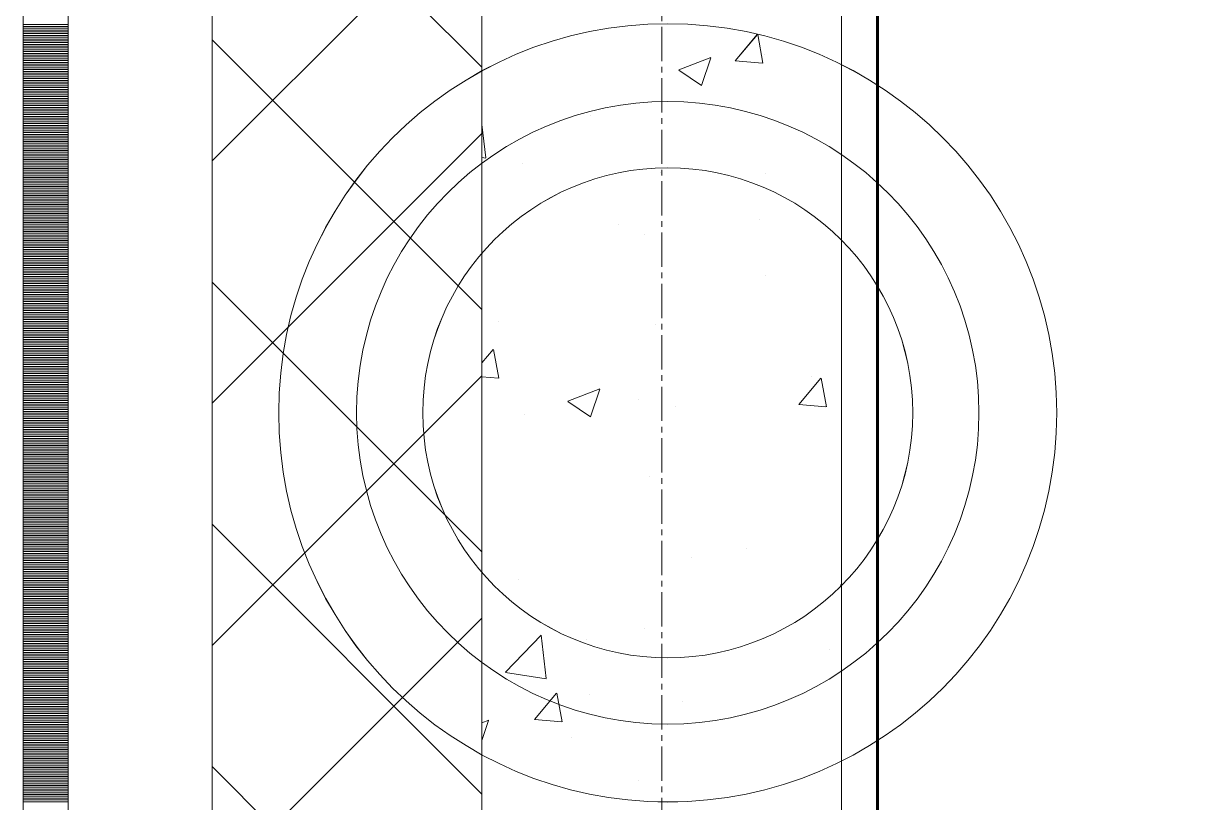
# Model space of a CAD drawing. Header units: millimetres. Extents: x 470010 to 1231400, y -134005 to 421770.
# Drawn here: x 672519 to 673165, y -46486 to -46053 of the extents above; entities that cross this region are included whole.
import ezdxf
from ezdxf.enums import TextEntityAlignment as Align

# ---------------------------------------------------------------- set-up
doc = ezdxf.new("R2010")
doc.units = ezdxf.units.MM
doc.linetypes.add('CENTER2', pattern=[28.575, 19.05, -3.175, 3.175, -3.175])
doc.linetypes.add('DASHED', pattern=[19.05, 12.7, -6.35])
doc.layers.get('Defpoints').update_dxf_attribs({"color": 140})
for name, color, linetype, lineweight in [('0) шп потолок', 3, 'Continuous', 60), ('АР_Стены ПЕНОблок', 52, 'Continuous', 20), ('АР_Тонкая', 254, 'Continuous', 5), ('АР_Утеплитель', 31, 'Continuous', 0), ('АР_Штриховка', 8, 'Continuous', 0)]:
    doc.layers.add(name, color=color, linetype=linetype, lineweight=lineweight)
doc.layers.add('АР_Делит', color=120, linetype='Continuous', lineweight=0, plot=False)
doc.layers.add('РД_Оси_100', color=7, linetype='Continuous', lineweight=0, true_color=0x525252)
doc.styles.add('style1', font='ARIALN.TTF')

# ---------------------------------------------------------------- blocks, each defined once
blk = doc.blocks.new('СОШ_2200_АР_ОСИ_М100_28.05.24')
at = {"layer": 'АР_Делит', "color": 251, "linetype": 'DASHED', "true_color": 0x636466}
blk.add_lwpolyline([(114955, 135155), (114955, -355), (93595.036, -355), (93595.036, 13855), (94145, 13855), (94145, 68320), (66055, 68320), (66055, 13857.73), (83455, 13857.73), (83455, -355), (45245, -355), (45245, 13145), (44695, 13145), (44695, 26755), (45245, 26755), (45245, 68320), (20455, 68320), (20455, 26755), (27955, 26755), (27955, 13145), (-355, 13145), (-355, 100855)], dxfattribs=at)
at = {"layer": 'РД_Оси_100', "color": 251, "linetype": 'CENTER2', "true_color": 0x636466}
blk.add_line((0, -6155), (0, 139938.679), dxfattribs=at)
blk = doc.blocks.new('A$C9108343f')
at = {"layer": '0) шп потолок'}
blk.add_lwpolyline([(14844.96, 52575), (14844.96, 61255), (7274.96, 61255), (7274.96, 52155), (13824.96, 52155)], dxfattribs=at)
at = {"layer": 'АР_Делит', "color": 18, "true_color": 0x000000}
for radius in [216.34, 173.04, 136.21]:
    blk.add_circle((7158.34, 54096.92), radius, dxfattribs=at)
at = {"layer": 'АР_Стены ПЕНОблок', "color": 18, "linetype": 'Continuous', "lineweight": 20, "true_color": 0x000000}
for p, q in [((7054.96, 97555), (7054.96, 21355)), ((7254.96, 21355), (7254.96, 97555))]:
    blk.add_line(p, q, dxfattribs=at)
at = {"layer": 'АР_Тонкая', "color": 18, "linetype": 'Continuous', "lineweight": 5, "true_color": 0x000000}
for p, q in [((6799.96, 97555), (6799.96, 21355)), ((6824.96, 97555), (6824.96, 21355)), ((6824.96, 21355), (6824.96, 97555)), ((6904.96, 21355), (6904.96, 97555))]:
    blk.add_line(p, q, dxfattribs=at)
at = {"layer": 'АР_Утеплитель', "color": 18, "linetype": 'Continuous', "lineweight": 0, "true_color": 0x000000}
for p, q in [((6904.96, 97555), (6904.96, 21355)), ((7054.96, 21355), (7054.96, 97555))]:
    blk.add_line(p, q, dxfattribs=at)
at = {"layer": 'АР_Штриховка', "color": 18, "linetype": 'Continuous', "lineweight": 0, "true_color": 0x000000}
for p, q in [((7054.96, 54289.07), (6904.96, 54439.07)), ((6904.96, 54236.93), (7054.96, 54386.93)), ((6799.96, 54312.75), (6824.96, 54312.75)), ((6799.96, 54311.75), (6824.96, 54311.75)), ((6799.96, 54310.75), (6824.96, 54310.75)), ((6799.96, 54309.75), (6824.96, 54309.75)), ((6799.96, 54308.75), (6824.96, 54308.75)), ((6799.96, 54307.75), (6824.96, 54307.75)), ((6799.96, 54306.75), (6824.96, 54306.75)), ((6799.96, 54305.75), (6824.96, 54305.75)), ((7195.91, 54292.67), (7208.15, 54307.27)), ((7211.29, 54291.38), (7208.36, 54307.3)), ((6799.96, 54304.75), (6824.96, 54304.75)), ((6799.96, 54303.75), (6824.96, 54303.75)), ((6799.96, 54302.75), (6824.96, 54302.75)), ((6799.96, 54301.75), (6824.96, 54301.75)), ((6799.96, 54300.75), (6824.96, 54300.75)), ((6799.96, 54299.75), (6824.96, 54299.75)), ((7054.96, 54154.36), (6904.96, 54304.36)), ((6799.96, 54298.75), (6824.96, 54298.75)), ((6799.96, 54297.75), (6824.96, 54297.75)), ((6799.96, 54296.75), (6824.96, 54296.75)), ((6799.96, 54295.75), (6824.96, 54295.75)), ((6799.96, 54294.75), (6824.96, 54294.75)), ((6799.96, 54293.75), (6824.96, 54293.75)), ((6799.96, 54292.75), (6824.96, 54292.75)), ((7164.58, 54287.64), (7182.37, 54294.47)), ((7177.17, 54278.98), (7182.32, 54294.32)), ((7212.39, 54296.22), (7212.39, 54296.22)), ((6799.96, 54291.75), (6824.96, 54291.75)), ((6799.96, 54290.75), (6824.96, 54290.75)), ((6799.96, 54289.75), (6824.96, 54289.75)), ((6799.96, 54288.75), (6824.96, 54288.75)), ((6799.96, 54287.75), (6824.96, 54287.75)), ((6799.96, 54286.75), (6824.96, 54286.75)), ((7164.52, 54287.5), (7177.16, 54278.98)), ((7195.91, 54292.67), (7211.09, 54291.34)), ((6799.96, 54285.75), (6824.96, 54285.75)), ((6799.96, 54284.75), (6824.96, 54284.75)), ((6799.96, 54283.75), (6824.96, 54283.75)), ((6799.96, 54282.75), (6824.96, 54282.75)), ((6799.96, 54281.75), (6824.96, 54281.75)), ((6799.96, 54280.75), (6824.96, 54280.75)), ((6799.96, 54279.75), (6824.96, 54279.75)), ((6799.96, 54278.75), (6824.96, 54278.75)), ((6799.96, 54277.75), (6824.96, 54277.75)), ((6799.96, 54276.75), (6824.96, 54276.75)), ((6799.96, 54275.75), (6824.96, 54275.75)), ((6799.96, 54274.75), (6824.96, 54274.75)), ((6799.96, 54273.75), (6824.96, 54273.75)), ((6799.96, 54272.75), (6824.96, 54272.75)), ((6799.96, 54271.75), (6824.96, 54271.75)), ((6799.96, 54270.75), (6824.96, 54270.75)), ((6799.96, 54269.75), (6824.96, 54269.75)), ((6799.96, 54268.75), (6824.96, 54268.75)), ((6799.96, 54267.75), (6824.96, 54267.75)), ((6799.96, 54266.75), (6824.96, 54266.75)), ((6799.96, 54265.75), (6824.96, 54265.75)), ((6799.96, 54264.75), (6824.96, 54264.75)), ((6799.96, 54263.75), (6824.96, 54263.75)), ((6799.96, 54262.75), (6824.96, 54262.75)), ((6799.96, 54261.75), (6824.96, 54261.75)), ((6799.96, 54260.75), (6824.96, 54260.75)), ((7115.61, 54262.22), (7115.61, 54262.22)), ((6799.96, 54259.75), (6824.96, 54259.75)), ((6799.96, 54258.75), (6824.96, 54258.75)), ((6799.96, 54257.75), (6824.96, 54257.75)), ((6799.96, 54256.75), (6824.96, 54256.75)), ((6799.96, 54255.75), (6824.96, 54255.75)), ((6799.96, 54254.75), (6824.96, 54254.75)), ((7057.12, 54238.64), (7054.96, 54257.23)), ((6799.96, 54253.75), (6824.96, 54253.75)), ((6799.96, 54252.75), (6824.96, 54252.75)), ((6799.96, 54251.75), (6824.96, 54251.75)), ((6799.96, 54250.75), (6824.96, 54250.75)), ((6799.96, 54249.75), (6824.96, 54249.75)), ((6799.96, 54248.75), (6824.96, 54248.75)), ((6799.96, 54247.75), (6824.96, 54247.75)), ((6904.96, 54102.23), (7054.96, 54252.23)), ((6799.96, 54246.75), (6824.96, 54246.75)), ((6799.96, 54245.75), (6824.96, 54245.75)), ((6799.96, 54244.75), (6824.96, 54244.75)), ((6799.96, 54243.75), (6824.96, 54243.75)), ((6799.96, 54242.75), (6824.96, 54242.75)), ((6799.96, 54241.75), (6824.96, 54241.75)), ((6799.96, 54240.75), (6824.96, 54240.75)), ((6799.96, 54239.75), (6824.96, 54239.75)), ((6799.96, 54238.75), (6824.96, 54238.75)), ((6799.96, 54237.75), (6824.96, 54237.75)), ((6799.96, 54236.75), (6824.96, 54236.75)), ((6799.96, 54235.75), (6824.96, 54235.75)), ((6799.96, 54234.75), (6824.96, 54234.75)), ((7054.96, 54238.87), (7057.1, 54238.54)), ((7077.34, 54235.47), (7077.34, 54235.47)), ((6799.96, 54233.75), (6824.96, 54233.75)), ((6799.96, 54232.75), (6824.96, 54232.75)), ((6799.96, 54231.75), (6824.96, 54231.75)), ((6799.96, 54230.75), (6824.96, 54230.75)), ((6799.96, 54229.75), (6824.96, 54229.75)), ((6799.96, 54228.75), (6824.96, 54228.75)), ((7154.58, 54230.59), (7154.58, 54230.59)), ((7212.93, 54229.74), (7212.93, 54229.74)), ((6799.96, 54227.75), (6824.96, 54227.75)), ((6799.96, 54226.75), (6824.96, 54226.75)), ((6799.96, 54225.75), (6824.96, 54225.75)), ((6799.96, 54224.75), (6824.96, 54224.75)), ((6799.96, 54223.75), (6824.96, 54223.75)), ((6799.96, 54222.75), (6824.96, 54222.75)), ((6799.96, 54221.75), (6824.96, 54221.75)), ((6799.96, 54220.75), (6824.96, 54220.75)), ((6799.96, 54219.75), (6824.96, 54219.75)), ((6799.96, 54218.75), (6824.96, 54218.75)), ((6799.96, 54217.75), (6824.96, 54217.75)), ((6799.96, 54216.75), (6824.96, 54216.75)), ((6799.96, 54215.75), (6824.96, 54215.75)), ((6799.96, 54214.75), (6824.96, 54214.75)), ((6799.96, 54213.75), (6824.96, 54213.75)), ((6799.96, 54212.75), (6824.96, 54212.75)), ((6799.96, 54211.75), (6824.96, 54211.75)), ((6799.96, 54210.75), (6824.96, 54210.75)), ((6799.96, 54209.75), (6824.96, 54209.75)), ((6799.96, 54208.75), (6824.96, 54208.75)), ((6799.96, 54207.75), (6824.96, 54207.75)), ((6799.96, 54206.75), (6824.96, 54206.75)), ((6799.96, 54205.75), (6824.96, 54205.75)), ((6799.96, 54204.75), (6824.96, 54204.75)), ((6799.96, 54203.75), (6824.96, 54203.75)), ((6799.96, 54202.75), (6824.96, 54202.75)), ((7209.15, 54204.41), (7209.15, 54204.41)), ((6799.96, 54201.75), (6824.96, 54201.75)), ((6799.96, 54200.75), (6824.96, 54200.75)), ((6799.96, 54199.75), (6824.96, 54199.75)), ((6799.96, 54198.75), (6824.96, 54198.75)), ((6799.96, 54197.75), (6824.96, 54197.75)), ((6799.96, 54196.75), (6824.96, 54196.75)), ((6799.96, 54195.75), (6824.96, 54195.75)), ((7130.89, 54201.35), (7130.89, 54201.35)), ((7145.57, 54196.04), (7145.57, 54196.04)), ((6799.96, 54194.75), (6824.96, 54194.75)), ((6799.96, 54193.75), (6824.96, 54193.75)), ((6799.96, 54192.75), (6824.96, 54192.75)), ((6799.96, 54191.75), (6824.96, 54191.75)), ((6799.96, 54190.75), (6824.96, 54190.75)), ((6799.96, 54189.75), (6824.96, 54189.75)), ((6799.96, 54188.75), (6824.96, 54188.75)), ((6799.96, 54187.75), (6824.96, 54187.75)), ((6799.96, 54186.75), (6824.96, 54186.75)), ((6799.96, 54185.75), (6824.96, 54185.75)), ((6799.96, 54184.75), (6824.96, 54184.75)), ((6799.96, 54183.75), (6824.96, 54183.75)), ((6799.96, 54182.75), (6824.96, 54182.75)), ((6799.96, 54181.75), (6824.96, 54181.75)), ((6799.96, 54180.75), (6824.96, 54180.75)), ((6799.96, 54179.75), (6824.96, 54179.75)), ((6799.96, 54178.75), (6824.96, 54178.75)), ((6799.96, 54177.75), (6824.96, 54177.75)), ((6799.96, 54176.75), (6824.96, 54176.75)), ((6799.96, 54175.75), (6824.96, 54175.75)), ((6799.96, 54174.75), (6824.96, 54174.75)), ((6799.96, 54173.75), (6824.96, 54173.75)), ((6799.96, 54172.75), (6824.96, 54172.75)), ((6799.96, 54171.75), (6824.96, 54171.75)), ((6799.96, 54170.75), (6824.96, 54170.75)), ((7212.61, 54173.33), (7212.61, 54173.33)), ((6799.96, 54169.75), (6824.96, 54169.75)), ((6799.96, 54168.75), (6824.96, 54168.75)), ((6799.96, 54167.75), (6824.96, 54167.75)), ((6799.96, 54166.75), (6824.96, 54166.75)), ((6799.96, 54165.75), (6824.96, 54165.75)), ((6799.96, 54164.75), (6824.96, 54164.75)), ((6799.96, 54163.75), (6824.96, 54163.75)), ((7054.96, 54019.66), (6904.96, 54169.66)), ((6799.96, 54162.75), (6824.96, 54162.75)), ((6799.96, 54161.75), (6824.96, 54161.75)), ((6799.96, 54160.75), (6824.96, 54160.75)), ((6799.96, 54159.75), (6824.96, 54159.75)), ((6799.96, 54158.75), (6824.96, 54158.75)), ((6799.96, 54157.75), (6824.96, 54157.75)), ((6799.96, 54156.75), (6824.96, 54156.75)), ((6799.96, 54155.75), (6824.96, 54155.75)), ((6799.96, 54154.75), (6824.96, 54154.75)), ((6799.96, 54153.75), (6824.96, 54153.75)), ((6799.96, 54152.75), (6824.96, 54152.75)), ((6799.96, 54151.75), (6824.96, 54151.75)), ((6799.96, 54150.75), (6824.96, 54150.75)), ((6799.96, 54149.75), (6824.96, 54149.75)), ((6799.96, 54148.75), (6824.96, 54148.75)), ((6799.96, 54147.75), (6824.96, 54147.75)), ((6799.96, 54146.75), (6824.96, 54146.75)), ((6799.96, 54145.75), (6824.96, 54145.75)), ((6799.96, 54144.75), (6824.96, 54144.75)), ((7064.49, 54147.91), (7064.49, 54147.91)), ((7151.49, 54146.03), (7151.49, 54146.03)), ((6799.96, 54143.75), (6824.96, 54143.75)), ((6799.96, 54142.75), (6824.96, 54142.75)), ((6799.96, 54141.75), (6824.96, 54141.75)), ((6799.96, 54140.75), (6824.96, 54140.75)), ((6799.96, 54139.75), (6824.96, 54139.75)), ((6799.96, 54138.75), (6824.96, 54138.75)), ((6799.96, 54137.75), (6824.96, 54137.75)), ((6799.96, 54136.75), (6824.96, 54136.75)), ((6799.96, 54135.75), (6824.96, 54135.75)), ((6799.96, 54134.75), (6824.96, 54134.75)), ((6799.96, 54133.75), (6824.96, 54133.75)), ((6799.96, 54132.75), (6824.96, 54132.75)), ((6799.96, 54131.75), (6824.96, 54131.75)), ((7054.96, 54124.7), (7061.21, 54132.15)), ((7064.35, 54116.26), (7061.42, 54132.18)), ((6799.96, 54130.75), (6824.96, 54130.75)), ((6799.96, 54129.75), (6824.96, 54129.75)), ((6799.96, 54128.75), (6824.96, 54128.75)), ((6799.96, 54127.75), (6824.96, 54127.75)), ((6799.96, 54126.75), (6824.96, 54126.75)), ((6799.96, 54125.75), (6824.96, 54125.75)), ((6799.96, 54124.75), (6824.96, 54124.75)), ((6799.96, 54123.75), (6824.96, 54123.75)), ((6799.96, 54122.75), (6824.96, 54122.75)), ((6799.96, 54121.75), (6824.96, 54121.75)), ((6799.96, 54120.75), (6824.96, 54120.75)), ((6799.96, 54119.75), (6824.96, 54119.75)), ((6799.96, 54118.75), (6824.96, 54118.75)), ((6799.96, 54117.75), (6824.96, 54117.75)), ((6799.96, 54116.75), (6824.96, 54116.75)), ((6799.96, 54115.75), (6824.96, 54115.75)), ((6799.96, 54114.75), (6824.96, 54114.75)), ((6799.96, 54113.75), (6824.96, 54113.75)), ((6799.96, 54112.75), (6824.96, 54112.75)), ((6799.96, 54111.75), (6824.96, 54111.75)), ((6904.96, 53967.52), (7054.96, 54117.52)), ((7054.96, 54117.03), (7064.15, 54116.22)), ((7231.15, 54101.62), (7243.4, 54116.21)), ((7238.53, 54116.89), (7238.53, 54116.89)), ((7246.54, 54100.32), (7243.6, 54116.24)), ((6799.96, 54110.75), (6824.96, 54110.75)), ((6799.96, 54109.75), (6824.96, 54109.75)), ((6799.96, 54108.75), (6824.96, 54108.75)), ((6799.96, 54107.75), (6824.96, 54107.75)), ((6799.96, 54106.75), (6824.96, 54106.75)), ((6799.96, 54105.75), (6824.96, 54105.75)), ((7102.78, 54103.45), (7120.57, 54110.28)), ((7115.37, 54094.79), (7120.52, 54110.14)), ((6799.96, 54104.75), (6824.96, 54104.75)), ((6799.96, 54103.75), (6824.96, 54103.75)), ((6799.96, 54102.75), (6824.96, 54102.75)), ((6799.96, 54101.75), (6824.96, 54101.75)), ((6799.96, 54100.75), (6824.96, 54100.75)), ((6799.96, 54099.75), (6824.96, 54099.75)), ((7102.72, 54103.31), (7115.35, 54094.79)), ((7142.33, 54104.23), (7142.33, 54104.23)), ((7162.4, 54100.63), (7162.4, 54100.63)), ((7231.15, 54101.61), (7246.33, 54100.29)), ((6799.96, 54098.75), (6824.96, 54098.75)), ((6799.96, 54097.75), (6824.96, 54097.75)), ((6799.96, 54096.75), (6824.96, 54096.75)), ((6799.96, 54095.75), (6824.96, 54095.75)), ((6799.96, 54094.75), (6824.96, 54094.75)), ((6799.96, 54093.75), (6824.96, 54093.75)), ((6799.96, 54092.75), (6824.96, 54092.75)), ((7078.75, 54095.86), (7078.75, 54095.86)), ((6799.96, 54091.75), (6824.96, 54091.75)), ((6799.96, 54090.75), (6824.96, 54090.75)), ((6799.96, 54089.75), (6824.96, 54089.75)), ((6799.96, 54088.75), (6824.96, 54088.75)), ((6799.96, 54087.75), (6824.96, 54087.75)), ((6799.96, 54086.75), (6824.96, 54086.75)), ((6799.96, 54085.75), (6824.96, 54085.75)), ((6799.96, 54084.75), (6824.96, 54084.75)), ((6799.96, 54083.75), (6824.96, 54083.75)), ((6799.96, 54082.75), (6824.96, 54082.75)), ((6799.96, 54081.75), (6824.96, 54081.75)), ((6799.96, 54080.75), (6824.96, 54080.75)), ((6799.96, 54079.75), (6824.96, 54079.75)), ((6799.96, 54078.75), (6824.96, 54078.75)), ((6799.96, 54077.75), (6824.96, 54077.75)), ((6799.96, 54076.75), (6824.96, 54076.75)), ((6799.96, 54075.75), (6824.96, 54075.75)), ((6799.96, 54074.75), (6824.96, 54074.75)), ((6799.96, 54073.75), (6824.96, 54073.75)), ((6799.96, 54072.75), (6824.96, 54072.75)), ((6799.96, 54071.75), (6824.96, 54071.75)), ((6799.96, 54070.75), (6824.96, 54070.75)), ((6799.96, 54069.75), (6824.96, 54069.75)), ((6799.96, 54068.75), (6824.96, 54068.75)), ((6799.96, 54067.75), (6824.96, 54067.75)), ((6799.96, 54066.75), (6824.96, 54066.75)), ((6799.96, 54065.75), (6824.96, 54065.75)), ((6799.96, 54064.75), (6824.96, 54064.75)), ((6799.96, 54063.75), (6824.96, 54063.75)), ((6799.96, 54062.75), (6824.96, 54062.75)), ((6799.96, 54061.75), (6824.96, 54061.75)), ((6799.96, 54060.75), (6824.96, 54060.75)), ((7148.4, 54061.48), (7148.4, 54061.48)), ((6799.96, 54059.75), (6824.96, 54059.75)), ((6799.96, 54058.75), (6824.96, 54058.75)), ((6799.96, 54057.75), (6824.96, 54057.75)), ((6799.96, 54056.75), (6824.96, 54056.75)), ((6799.96, 54055.75), (6824.96, 54055.75)), ((6799.96, 54054.75), (6824.96, 54054.75)), ((6799.96, 54053.75), (6824.96, 54053.75)), ((6799.96, 54052.75), (6824.96, 54052.75)), ((6799.96, 54051.75), (6824.96, 54051.75)), ((6799.96, 54050.75), (6824.96, 54050.75)), ((6799.96, 54049.75), (6824.96, 54049.75)), ((6799.96, 54048.75), (6824.96, 54048.75)), ((6799.96, 54047.75), (6824.96, 54047.75)), ((6799.96, 54046.75), (6824.96, 54046.75)), ((6799.96, 54045.75), (6824.96, 54045.75)), ((6799.96, 54044.75), (6824.96, 54044.75)), ((6799.96, 54043.75), (6824.96, 54043.75)), ((6799.96, 54042.75), (6824.96, 54042.75)), ((6799.96, 54041.75), (6824.96, 54041.75)), ((6799.96, 54040.75), (6824.96, 54040.75)), ((6799.96, 54039.75), (6824.96, 54039.75)), ((6799.96, 54038.75), (6824.96, 54038.75)), ((6799.96, 54037.75), (6824.96, 54037.75)), ((6799.96, 54036.75), (6824.96, 54036.75)), ((6799.96, 54035.75), (6824.96, 54035.75)), ((6799.96, 54034.75), (6824.96, 54034.75)), ((7054.96, 53884.96), (6904.96, 54034.96)), ((6799.96, 54033.75), (6824.96, 54033.75)), ((6799.96, 54032.75), (6824.96, 54032.75)), ((6799.96, 54031.75), (6824.96, 54031.75)), ((6799.96, 54030.75), (6824.96, 54030.75)), ((6799.96, 54029.75), (6824.96, 54029.75)), ((6799.96, 54028.75), (6824.96, 54028.75)), ((6799.96, 54027.75), (6824.96, 54027.75)), ((6799.96, 54026.75), (6824.96, 54026.75)), ((6799.96, 54025.75), (6824.96, 54025.75)), ((6799.96, 54024.75), (6824.96, 54024.75)), ((6799.96, 54023.75), (6824.96, 54023.75)), ((6799.96, 54022.75), (6824.96, 54022.75)), ((6799.96, 54021.75), (6824.96, 54021.75)), ((7202.13, 54021.78), (7202.13, 54021.78)), ((6799.96, 54020.75), (6824.96, 54020.75)), ((6799.96, 54019.75), (6824.96, 54019.75)), ((6799.96, 54018.75), (6824.96, 54018.75)), ((6799.96, 54017.75), (6824.96, 54017.75)), ((6799.96, 54016.75), (6824.96, 54016.75)), ((6799.96, 54015.75), (6824.96, 54015.75)), ((6799.96, 54014.75), (6824.96, 54014.75)), ((7171.71, 54016.71), (7171.71, 54016.71)), ((6799.96, 54013.75), (6824.96, 54013.75)), ((6799.96, 54012.75), (6824.96, 54012.75)), ((6799.96, 54011.75), (6824.96, 54011.75)), ((6799.96, 54010.75), (6824.96, 54010.75)), ((6799.96, 54009.75), (6824.96, 54009.75)), ((6799.96, 54008.75), (6824.96, 54008.75)), ((6799.96, 54007.75), (6824.96, 54007.75)), ((6799.96, 54006.75), (6824.96, 54006.75)), ((6799.96, 54005.75), (6824.96, 54005.75)), ((6799.96, 54004.75), (6824.96, 54004.75)), ((6799.96, 54003.75), (6824.96, 54003.75)), ((6799.96, 54002.75), (6824.96, 54002.75)), ((7075.51, 54004.05), (7075.51, 54004.05)), ((6799.96, 54001.75), (6824.96, 54001.75)), ((6799.96, 54000.75), (6824.96, 54000.75)), ((6799.96, 53999.75), (6824.96, 53999.75)), ((6799.96, 53998.75), (6824.96, 53998.75)), ((6799.96, 53997.75), (6824.96, 53997.75)), ((6799.96, 53996.75), (6824.96, 53996.75)), ((6799.96, 53995.75), (6824.96, 53995.75)), ((7254.33, 54001.05), (7254.96, 54000.63)), ((7254.4, 54001.19), (7254.96, 54001.4)), ((6799.96, 53994.75), (6824.96, 53994.75)), ((6799.96, 53993.75), (6824.96, 53993.75)), ((6799.96, 53992.75), (6824.96, 53992.75)), ((6799.96, 53991.75), (6824.96, 53991.75)), ((6799.96, 53990.75), (6824.96, 53990.75)), ((6799.96, 53989.75), (6824.96, 53989.75)), ((6799.96, 53988.75), (6824.96, 53988.75)), ((6799.96, 53987.75), (6824.96, 53987.75)), ((6799.96, 53986.75), (6824.96, 53986.75)), ((6799.96, 53985.75), (6824.96, 53985.75)), ((6799.96, 53984.75), (6824.96, 53984.75)), ((6799.96, 53983.75), (6824.96, 53983.75)), ((6799.96, 53982.75), (6824.96, 53982.75)), ((6904.96, 53832.82), (7054.96, 53982.82)), ((6799.96, 53981.75), (6824.96, 53981.75)), ((6799.96, 53980.75), (6824.96, 53980.75)), ((6799.96, 53979.75), (6824.96, 53979.75)), ((6799.96, 53978.75), (6824.96, 53978.75)), ((6799.96, 53977.75), (6824.96, 53977.75)), ((6799.96, 53976.75), (6824.96, 53976.75)), ((7145.31, 53976.92), (7145.31, 53976.92)), ((6799.96, 53975.75), (6824.96, 53975.75)), ((6799.96, 53974.75), (6824.96, 53974.75)), ((6799.96, 53973.75), (6824.96, 53973.75)), ((6799.96, 53972.75), (6824.96, 53972.75)), ((6799.96, 53971.75), (6824.96, 53971.75)), ((6799.96, 53970.75), (6824.96, 53970.75)), ((6799.96, 53969.75), (6824.96, 53969.75)), ((7068.15, 53952.67), (7087.93, 53973.29)), ((7090.79, 53949.17), (7087.99, 53973.29)), ((7112.93, 53970.84), (7112.93, 53970.84)), ((6799.96, 53968.75), (6824.96, 53968.75)), ((6799.96, 53967.75), (6824.96, 53967.75)), ((6799.96, 53966.75), (6824.96, 53966.75)), ((6799.96, 53965.75), (6824.96, 53965.75)), ((6799.96, 53964.75), (6824.96, 53964.75)), ((6799.96, 53963.75), (6824.96, 53963.75)), ((7248.52, 53965.11), (7248.52, 53965.11)), ((6799.96, 53962.75), (6824.96, 53962.75)), ((6799.96, 53961.75), (6824.96, 53961.75)), ((6799.96, 53960.75), (6824.96, 53960.75)), ((6799.96, 53959.75), (6824.96, 53959.75)), ((6799.96, 53958.75), (6824.96, 53958.75)), ((6799.96, 53957.75), (6824.96, 53957.75)), ((6799.96, 53956.75), (6824.96, 53956.75)), ((6799.96, 53955.75), (6824.96, 53955.75)), ((6799.96, 53954.75), (6824.96, 53954.75)), ((6799.96, 53953.75), (6824.96, 53953.75)), ((6799.96, 53952.75), (6824.96, 53952.75)), ((6799.96, 53951.75), (6824.96, 53951.75)), ((6799.96, 53950.75), (6824.96, 53950.75)), ((7068.19, 53952.58), (7090.78, 53949.07)), ((6799.96, 53949.75), (6824.96, 53949.75)), ((6799.96, 53948.75), (6824.96, 53948.75)), ((6799.96, 53947.75), (6824.96, 53947.75)), ((6799.96, 53946.75), (6824.96, 53946.75)), ((6799.96, 53945.75), (6824.96, 53945.75)), ((6799.96, 53944.75), (6824.96, 53944.75)), ((6799.96, 53943.75), (6824.96, 53943.75)), ((6799.96, 53942.75), (6824.96, 53942.75)), ((6799.96, 53941.75), (6824.96, 53941.75)), ((6799.96, 53940.75), (6824.96, 53940.75)), ((6799.96, 53939.75), (6824.96, 53939.75)), ((6799.96, 53938.75), (6824.96, 53938.75)), ((6799.96, 53937.75), (6824.96, 53937.75)), ((7084.21, 53926.5), (7096.45, 53941.09)), ((7099.6, 53925.2), (7096.66, 53941.13)), ((7114.86, 53940.58), (7114.86, 53940.58)), ((6799.96, 53936.75), (6824.96, 53936.75)), ((6799.96, 53935.75), (6824.96, 53935.75)), ((6799.96, 53934.75), (6824.96, 53934.75)), ((6799.96, 53933.75), (6824.96, 53933.75)), ((6799.96, 53932.75), (6824.96, 53932.75)), ((6799.96, 53931.75), (6824.96, 53931.75)), ((6799.96, 53930.75), (6824.96, 53930.75)), ((7166.49, 53936.72), (7166.49, 53936.72)), ((6799.96, 53929.75), (6824.96, 53929.75)), ((6799.96, 53928.75), (6824.96, 53928.75)), ((6799.96, 53927.75), (6824.96, 53927.75)), ((6799.96, 53926.75), (6824.96, 53926.75)), ((6799.96, 53925.75), (6824.96, 53925.75)), ((6799.96, 53924.75), (6824.96, 53924.75)), ((7054.96, 53924.63), (7058.76, 53926.09)), ((7054.96, 53914.75), (7058.71, 53925.95)), ((7084.21, 53926.5), (7099.39, 53925.17)), ((6799.96, 53923.75), (6824.96, 53923.75)), ((6799.96, 53922.75), (6824.96, 53922.75)), ((6799.96, 53921.75), (6824.96, 53921.75)), ((6799.96, 53920.75), (6824.96, 53920.75)), ((6799.96, 53919.75), (6824.96, 53919.75)), ((6799.96, 53918.75), (6824.96, 53918.75)), ((6799.96, 53917.75), (6824.96, 53917.75)), ((6799.96, 53916.75), (6824.96, 53916.75)), ((6799.96, 53915.75), (6824.96, 53915.75)), ((6799.96, 53914.75), (6824.96, 53914.75)), ((6799.96, 53913.75), (6824.96, 53913.75)), ((6799.96, 53912.75), (6824.96, 53912.75)), ((6799.96, 53911.75), (6824.96, 53911.75)), ((7104.89, 53916.53), (7104.89, 53916.53)), ((6799.96, 53910.75), (6824.96, 53910.75)), ((6799.96, 53909.75), (6824.96, 53909.75)), ((6799.96, 53908.75), (6824.96, 53908.75)), ((6799.96, 53907.75), (6824.96, 53907.75)), ((6799.96, 53906.75), (6824.96, 53906.75)), ((6799.96, 53905.75), (6824.96, 53905.75)), ((6799.96, 53904.75), (6824.96, 53904.75)), ((6799.96, 53903.75), (6824.96, 53903.75)), ((6799.96, 53902.75), (6824.96, 53902.75)), ((6799.96, 53901.75), (6824.96, 53901.75)), ((6799.96, 53900.75), (6824.96, 53900.75)), ((6799.96, 53899.75), (6824.96, 53899.75)), ((6799.96, 53898.75), (6824.96, 53898.75)), ((7054.96, 53750.25), (6904.96, 53900.25)), ((6799.96, 53897.75), (6824.96, 53897.75)), ((6799.96, 53896.75), (6824.96, 53896.75)), ((6799.96, 53895.75), (6824.96, 53895.75)), ((6799.96, 53894.75), (6824.96, 53894.75)), ((6799.96, 53893.75), (6824.96, 53893.75)), ((6799.96, 53892.75), (6824.96, 53892.75)), ((7142.23, 53892.37), (7142.23, 53892.37)), ((6799.96, 53891.75), (6824.96, 53891.75)), ((6799.96, 53890.75), (6824.96, 53890.75)), ((6799.96, 53889.75), (6824.96, 53889.75)), ((6799.96, 53888.75), (6824.96, 53888.75)), ((6799.96, 53887.75), (6824.96, 53887.75)), ((6799.96, 53886.75), (6824.96, 53886.75)), ((6799.96, 53885.75), (6824.96, 53885.75)), ((6799.96, 53884.75), (6824.96, 53884.75)), ((6799.96, 53883.75), (6824.96, 53883.75)), ((6799.96, 53882.75), (6824.96, 53882.75)), ((6799.96, 53881.75), (6824.96, 53881.75)), ((6799.96, 53880.75), (6824.96, 53880.75))]:
    blk.add_line(p, q, dxfattribs=at)
at = {"layer": 'РД_Оси_100'}
blk.add_blockref('СОШ_2200_АР_ОСИ_М100_28.05.24', (7154.96, 6755), dxfattribs=at)
at = {"layer": 'Defpoints', "color": 18, "true_color": 0x000000, "style": 'style1'}
for p in [(143949.34, 316089.12), (143974.98, 281639.5), (143890.4, 273244.71), (143839.99, 264276.81), (143967.75, 254892.38), (12251.96, 104178.14), (12382.58, 96023.14)]:
    blk.add_attdef('АР-ПОМЕЩЕНИЕ:НАИМЕНОВАНИЕ', text='', height=100, dxfattribs=at).set_placement(p, align=Align.MIDDLE)
at = {"layer": 'Defpoints', "color": 18, "true_color": 0x000000, "style": 'style1', "flags": 8}
for p in [(143951.3, 279099.09), (143848.34, 269251.11), (143875.33, 260094.25), (144049.74, 250824.7), (163419.28, 238153.36), (155897.46, 237965.97), (183037.2, 237965.97), (143342.94, 237876.19)]:
    blk.add_attdef('АР-ПОМЕЩЕНИЕ:НАИМЕНОВАНИЕ', text='', height=100, dxfattribs=at).set_placement(p, align=Align.MIDDLE)

msp = doc.modelspace()

# ---------------------------------------------------------------- linework, layer by layer
at = {"layer": '0) шп потолок'}
msp.add_lwpolyline([(680563.57, -47791.242), (680563.57, -39111.242), (672993.57, -39111.242), (672993.57, -48211.242), (679543.57, -48211.242)], dxfattribs=at)
at = {"layer": 'АР_Делит', "color": 18, "true_color": 0x000000}
for radius in [216.336, 173.036, 136.212]:
    msp.add_circle((672876.957, -46269.322), radius, dxfattribs=at)
at = {"layer": 'АР_Стены ПЕНОблок', "color": 18, "linetype": 'Continuous', "lineweight": 20, "true_color": 0x000000}
for p, q in [((672773.57, -2811.242), (672773.57, -79011.242)), ((672973.57, -79011.242), (672973.57, -2811.242))]:
    msp.add_line(p, q, dxfattribs=at)
at = {"layer": 'АР_Тонкая', "color": 18, "linetype": 'Continuous', "lineweight": 5, "true_color": 0x000000}
for p, q in [((672518.57, -2811.242), (672518.57, -79011.242)), ((672543.57, -2811.242), (672543.57, -79011.242)), ((672543.57, -79011.242), (672543.57, -2811.242)), ((672623.57, -79011.242), (672623.57, -2811.242))]:
    msp.add_line(p, q, dxfattribs=at)
at = {"layer": 'АР_Утеплитель', "color": 18, "linetype": 'Continuous', "lineweight": 0, "true_color": 0x000000}
for p, q in [((672623.57, -2811.242), (672623.57, -79011.242)), ((672773.57, -79011.242), (672773.57, -2811.242))]:
    msp.add_line(p, q, dxfattribs=at)
at = {"layer": 'АР_Штриховка', "color": 18, "linetype": 'Continuous', "lineweight": 0, "true_color": 0x000000}
for p, q in [((672773.57, -46077.175), (672623.57, -45927.175)), ((672623.57, -46129.312), (672773.57, -45979.312)), ((672518.57, -46053.492), (672543.57, -46053.492)), ((672518.57, -46054.492), (672543.57, -46054.492)), ((672518.57, -46055.492), (672543.57, -46055.492)), ((672518.57, -46056.492), (672543.57, -46056.492)), ((672518.57, -46057.492), (672543.57, -46057.492)), ((672518.57, -46058.492), (672543.57, -46058.492)), ((672518.57, -46059.492), (672543.57, -46059.492)), ((672518.57, -46060.492), (672543.57, -46060.492)), ((672518.57, -46061.492), (672543.57, -46061.492)), ((672518.57, -46062.492), (672543.57, -46062.492)), ((672518.57, -46063.492), (672543.57, -46063.492)), ((672773.57, -46211.879), (672623.57, -46061.879)), ((672914.52, -46073.567), (672926.765, -46058.974)), ((672929.906, -46074.862), (672926.969, -46058.941)), ((672518.57, -46064.492), (672543.57, -46064.492)), ((672518.57, -46065.492), (672543.57, -46065.492)), ((672518.57, -46066.492), (672543.57, -46066.492)), ((672518.57, -46067.492), (672543.57, -46067.492)), ((672518.57, -46068.492), (672543.57, -46068.492)), ((672518.57, -46069.492), (672543.57, -46069.492)), ((672518.57, -46070.492), (672543.57, -46070.492)), ((672518.57, -46071.492), (672543.57, -46071.492)), ((672518.57, -46072.492), (672543.57, -46072.492)), ((672518.57, -46073.492), (672543.57, -46073.492)), ((672518.57, -46074.492), (672543.57, -46074.492)), ((672518.57, -46075.492), (672543.57, -46075.492)), ((672518.57, -46076.492), (672543.57, -46076.492)), ((672883.196, -46078.6), (672900.981, -46071.773)), ((672895.78, -46087.266), (672900.931, -46071.917)), ((672914.52, -46073.572), (672929.702, -46074.9)), ((672518.57, -46077.492), (672543.57, -46077.492)), ((672518.57, -46078.492), (672543.57, -46078.492)), ((672518.57, -46079.492), (672543.57, -46079.492)), ((672518.57, -46080.492), (672543.57, -46080.492)), ((672518.57, -46081.492), (672543.57, -46081.492)), ((672518.57, -46082.492), (672543.57, -46082.492)), ((672883.133, -46078.74), (672895.768, -46087.262)), ((672518.57, -46083.492), (672543.57, -46083.492)), ((672518.57, -46084.492), (672543.57, -46084.492)), ((672518.57, -46085.492), (672543.57, -46085.492)), ((672518.57, -46086.492), (672543.57, -46086.492)), ((672518.57, -46087.492), (672543.57, -46087.492)), ((672518.57, -46088.492), (672543.57, -46088.492)), ((672518.57, -46089.492), (672543.57, -46089.492)), ((672518.57, -46090.492), (672543.57, -46090.492)), ((672518.57, -46091.492), (672543.57, -46091.492)), ((672518.57, -46092.492), (672543.57, -46092.492)), ((672518.57, -46093.492), (672543.57, -46093.492)), ((672518.57, -46094.492), (672543.57, -46094.492)), ((672518.57, -46095.492), (672543.57, -46095.492)), ((672518.57, -46096.492), (672543.57, -46096.492)), ((672518.57, -46097.492), (672543.57, -46097.492)), ((672518.57, -46098.492), (672543.57, -46098.492)), ((672518.57, -46099.492), (672543.57, -46099.492)), ((672518.57, -46100.492), (672543.57, -46100.492)), ((672518.57, -46101.492), (672543.57, -46101.492)), ((672518.57, -46102.492), (672543.57, -46102.492)), ((672518.57, -46103.492), (672543.57, -46103.492)), ((672518.57, -46104.492), (672543.57, -46104.492)), ((672518.57, -46105.492), (672543.57, -46105.492)), ((672518.57, -46106.492), (672543.57, -46106.492)), ((672518.57, -46107.492), (672543.57, -46107.492)), ((672518.57, -46108.492), (672543.57, -46108.492)), ((672775.733, -46127.602), (672773.57, -46109.012)), ((672518.57, -46109.492), (672543.57, -46109.492)), ((672518.57, -46110.492), (672543.57, -46110.492)), ((672518.57, -46111.492), (672543.57, -46111.492)), ((672518.57, -46112.492), (672543.57, -46112.492)), ((672518.57, -46113.492), (672543.57, -46113.492)), ((672518.57, -46114.492), (672543.57, -46114.492)), ((672518.57, -46115.492), (672543.57, -46115.492)), ((672623.57, -46264.016), (672773.57, -46114.016)), ((672518.57, -46116.492), (672543.57, -46116.492)), ((672518.57, -46117.492), (672543.57, -46117.492)), ((672518.57, -46118.492), (672543.57, -46118.492)), ((672518.57, -46119.492), (672543.57, -46119.492)), ((672518.57, -46120.492), (672543.57, -46120.492)), ((672518.57, -46121.492), (672543.57, -46121.492)), ((672518.57, -46122.492), (672543.57, -46122.492)), ((672518.57, -46123.492), (672543.57, -46123.492)), ((672518.57, -46124.492), (672543.57, -46124.492)), ((672518.57, -46125.492), (672543.57, -46125.492)), ((672518.57, -46126.492), (672543.57, -46126.492)), ((672518.57, -46127.492), (672543.57, -46127.492)), ((672773.57, -46127.369), (672775.717, -46127.702)), ((672518.57, -46128.492), (672543.57, -46128.492)), ((672518.57, -46129.492), (672543.57, -46129.492)), ((672518.57, -46130.492), (672543.57, -46130.492)), ((672518.57, -46131.492), (672543.57, -46131.492)), ((672518.57, -46132.492), (672543.57, -46132.492)), ((672518.57, -46133.492), (672543.57, -46133.492)), ((672518.57, -46134.492), (672543.57, -46134.492)), ((672518.57, -46135.492), (672543.57, -46135.492)), ((672518.57, -46136.492), (672543.57, -46136.492)), ((672518.57, -46137.492), (672543.57, -46137.492)), ((672518.57, -46138.492), (672543.57, -46138.492)), ((672518.57, -46139.492), (672543.57, -46139.492)), ((672518.57, -46140.492), (672543.57, -46140.492)), ((672518.57, -46141.492), (672543.57, -46141.492)), ((672518.57, -46142.492), (672543.57, -46142.492)), ((672518.57, -46143.492), (672543.57, -46143.492)), ((672518.57, -46144.492), (672543.57, -46144.492)), ((672518.57, -46145.492), (672543.57, -46145.492)), ((672518.57, -46146.492), (672543.57, -46146.492)), ((672518.57, -46147.492), (672543.57, -46147.492)), ((672518.57, -46148.492), (672543.57, -46148.492)), ((672518.57, -46149.492), (672543.57, -46149.492)), ((672518.57, -46150.492), (672543.57, -46150.492)), ((672518.57, -46151.492), (672543.57, -46151.492)), ((672518.57, -46152.492), (672543.57, -46152.492)), ((672518.57, -46153.492), (672543.57, -46153.492)), ((672518.57, -46154.492), (672543.57, -46154.492)), ((672518.57, -46155.492), (672543.57, -46155.492)), ((672518.57, -46156.492), (672543.57, -46156.492)), ((672518.57, -46157.492), (672543.57, -46157.492)), ((672518.57, -46158.492), (672543.57, -46158.492)), ((672518.57, -46159.492), (672543.57, -46159.492)), ((672518.57, -46160.492), (672543.57, -46160.492)), ((672518.57, -46161.492), (672543.57, -46161.492)), ((672518.57, -46162.492), (672543.57, -46162.492)), ((672518.57, -46163.492), (672543.57, -46163.492)), ((672518.57, -46164.492), (672543.57, -46164.492)), ((672518.57, -46165.492), (672543.57, -46165.492)), ((672518.57, -46166.492), (672543.57, -46166.492)), ((672518.57, -46167.492), (672543.57, -46167.492)), ((672518.57, -46168.492), (672543.57, -46168.492)), ((672518.57, -46169.492), (672543.57, -46169.492)), ((672518.57, -46170.492), (672543.57, -46170.492)), ((672518.57, -46171.492), (672543.57, -46171.492)), ((672518.57, -46172.492), (672543.57, -46172.492)), ((672518.57, -46173.492), (672543.57, -46173.492)), ((672518.57, -46174.492), (672543.57, -46174.492)), ((672518.57, -46175.492), (672543.57, -46175.492)), ((672518.57, -46176.492), (672543.57, -46176.492)), ((672518.57, -46177.492), (672543.57, -46177.492)), ((672518.57, -46178.492), (672543.57, -46178.492)), ((672518.57, -46179.492), (672543.57, -46179.492)), ((672518.57, -46180.492), (672543.57, -46180.492)), ((672518.57, -46181.492), (672543.57, -46181.492)), ((672518.57, -46182.492), (672543.57, -46182.492)), ((672518.57, -46183.492), (672543.57, -46183.492)), ((672518.57, -46184.492), (672543.57, -46184.492)), ((672518.57, -46185.492), (672543.57, -46185.492)), ((672518.57, -46186.492), (672543.57, -46186.492)), ((672518.57, -46187.492), (672543.57, -46187.492)), ((672518.57, -46188.492), (672543.57, -46188.492)), ((672518.57, -46189.492), (672543.57, -46189.492)), ((672518.57, -46190.492), (672543.57, -46190.492)), ((672518.57, -46191.492), (672543.57, -46191.492)), ((672518.57, -46192.492), (672543.57, -46192.492)), ((672518.57, -46193.492), (672543.57, -46193.492)), ((672518.57, -46194.492), (672543.57, -46194.492)), ((672518.57, -46195.492), (672543.57, -46195.492)), ((672518.57, -46196.492), (672543.57, -46196.492)), ((672518.57, -46197.492), (672543.57, -46197.492)), ((672518.57, -46198.492), (672543.57, -46198.492)), ((672518.57, -46199.492), (672543.57, -46199.492)), ((672773.57, -46346.583), (672623.57, -46196.583)), ((672518.57, -46200.492), (672543.57, -46200.492)), ((672518.57, -46201.492), (672543.57, -46201.492)), ((672518.57, -46202.492), (672543.57, -46202.492)), ((672518.57, -46203.492), (672543.57, -46203.492)), ((672518.57, -46204.492), (672543.57, -46204.492)), ((672518.57, -46205.492), (672543.57, -46205.492)), ((672518.57, -46206.492), (672543.57, -46206.492)), ((672518.57, -46207.492), (672543.57, -46207.492)), ((672518.57, -46208.492), (672543.57, -46208.492)), ((672518.57, -46209.492), (672543.57, -46209.492)), ((672518.57, -46210.492), (672543.57, -46210.492)), ((672518.57, -46211.492), (672543.57, -46211.492)), ((672518.57, -46212.492), (672543.57, -46212.492)), ((672518.57, -46213.492), (672543.57, -46213.492)), ((672518.57, -46214.492), (672543.57, -46214.492)), ((672518.57, -46215.492), (672543.57, -46215.492)), ((672518.57, -46216.492), (672543.57, -46216.492)), ((672518.57, -46217.492), (672543.57, -46217.492)), ((672518.57, -46218.492), (672543.57, -46218.492)), ((672518.57, -46219.492), (672543.57, -46219.492)), ((672518.57, -46220.492), (672543.57, -46220.492)), ((672518.57, -46221.492), (672543.57, -46221.492)), ((672518.57, -46222.492), (672543.57, -46222.492)), ((672518.57, -46223.492), (672543.57, -46223.492)), ((672518.57, -46224.492), (672543.57, -46224.492)), ((672518.57, -46225.492), (672543.57, -46225.492)), ((672518.57, -46226.492), (672543.57, -46226.492)), ((672518.57, -46227.492), (672543.57, -46227.492)), ((672518.57, -46228.492), (672543.57, -46228.492)), ((672518.57, -46229.492), (672543.57, -46229.492)), ((672518.57, -46230.492), (672543.57, -46230.492)), ((672518.57, -46231.492), (672543.57, -46231.492)), ((672518.57, -46232.492), (672543.57, -46232.492)), ((672518.57, -46233.492), (672543.57, -46233.492)), ((672518.57, -46234.492), (672543.57, -46234.492)), ((672518.57, -46235.492), (672543.57, -46235.492)), ((672518.57, -46236.492), (672543.57, -46236.492)), ((672518.57, -46237.492), (672543.57, -46237.492)), ((672773.57, -46241.545), (672779.824, -46234.092)), ((672782.965, -46249.98), (672780.028, -46234.059)), ((672518.57, -46238.492), (672543.57, -46238.492)), ((672518.57, -46239.492), (672543.57, -46239.492)), ((672518.57, -46240.492), (672543.57, -46240.492)), ((672518.57, -46241.492), (672543.57, -46241.492)), ((672518.57, -46242.492), (672543.57, -46242.492)), ((672518.57, -46243.492), (672543.57, -46243.492)), ((672518.57, -46244.492), (672543.57, -46244.492)), ((672518.57, -46245.492), (672543.57, -46245.492)), ((672518.57, -46246.492), (672543.57, -46246.492)), ((672518.57, -46247.492), (672543.57, -46247.492)), ((672518.57, -46248.492), (672543.57, -46248.492)), ((672518.57, -46249.492), (672543.57, -46249.492)), ((672518.57, -46250.492), (672543.57, -46250.492)), ((672623.57, -46398.72), (672773.57, -46248.72)), ((672773.57, -46249.214), (672782.76, -46250.018)), ((672949.763, -46264.624), (672962.008, -46250.031)), ((672965.149, -46265.919), (672962.212, -46249.998)), ((672518.57, -46251.492), (672543.57, -46251.492)), ((672518.57, -46252.492), (672543.57, -46252.492)), ((672518.57, -46253.492), (672543.57, -46253.492)), ((672518.57, -46254.492), (672543.57, -46254.492)), ((672518.57, -46255.492), (672543.57, -46255.492)), ((672518.57, -46256.492), (672543.57, -46256.492)), ((672518.57, -46257.492), (672543.57, -46257.492)), ((672821.394, -46262.788), (672839.179, -46255.961)), ((672833.978, -46271.454), (672839.129, -46256.105)), ((672518.57, -46258.492), (672543.57, -46258.492)), ((672518.57, -46259.492), (672543.57, -46259.492)), ((672518.57, -46260.492), (672543.57, -46260.492)), ((672518.57, -46261.492), (672543.57, -46261.492)), ((672518.57, -46262.492), (672543.57, -46262.492)), ((672518.57, -46263.492), (672543.57, -46263.492)), ((672821.331, -46262.928), (672833.965, -46271.45)), ((672518.57, -46264.492), (672543.57, -46264.492)), ((672518.57, -46265.492), (672543.57, -46265.492)), ((672518.57, -46266.492), (672543.57, -46266.492)), ((672518.57, -46267.492), (672543.57, -46267.492)), ((672518.57, -46268.492), (672543.57, -46268.492)), ((672518.57, -46269.492), (672543.57, -46269.492)), ((672518.57, -46270.492), (672543.57, -46270.492)), ((672949.763, -46264.629), (672964.945, -46265.957)), ((672518.57, -46271.492), (672543.57, -46271.492)), ((672518.57, -46272.492), (672543.57, -46272.492)), ((672518.57, -46273.492), (672543.57, -46273.492)), ((672518.57, -46274.492), (672543.57, -46274.492)), ((672518.57, -46275.492), (672543.57, -46275.492)), ((672518.57, -46276.492), (672543.57, -46276.492)), ((672518.57, -46277.492), (672543.57, -46277.492)), ((672518.57, -46278.492), (672543.57, -46278.492)), ((672518.57, -46279.492), (672543.57, -46279.492)), ((672518.57, -46280.492), (672543.57, -46280.492)), ((672518.57, -46281.492), (672543.57, -46281.492)), ((672518.57, -46282.492), (672543.57, -46282.492)), ((672518.57, -46283.492), (672543.57, -46283.492)), ((672518.57, -46284.492), (672543.57, -46284.492)), ((672518.57, -46285.492), (672543.57, -46285.492)), ((672518.57, -46286.492), (672543.57, -46286.492)), ((672518.57, -46287.492), (672543.57, -46287.492)), ((672518.57, -46288.492), (672543.57, -46288.492)), ((672518.57, -46289.492), (672543.57, -46289.492)), ((672518.57, -46290.492), (672543.57, -46290.492)), ((672518.57, -46291.492), (672543.57, -46291.492)), ((672518.57, -46292.492), (672543.57, -46292.492)), ((672518.57, -46293.492), (672543.57, -46293.492)), ((672518.57, -46294.492), (672543.57, -46294.492)), ((672518.57, -46295.492), (672543.57, -46295.492)), ((672518.57, -46296.492), (672543.57, -46296.492)), ((672518.57, -46297.492), (672543.57, -46297.492)), ((672518.57, -46298.492), (672543.57, -46298.492)), ((672518.57, -46299.492), (672543.57, -46299.492)), ((672518.57, -46300.492), (672543.57, -46300.492)), ((672518.57, -46301.492), (672543.57, -46301.492)), ((672518.57, -46302.492), (672543.57, -46302.492)), ((672518.57, -46303.492), (672543.57, -46303.492)), ((672518.57, -46304.492), (672543.57, -46304.492)), ((672518.57, -46305.492), (672543.57, -46305.492)), ((672518.57, -46306.492), (672543.57, -46306.492)), ((672518.57, -46307.492), (672543.57, -46307.492)), ((672518.57, -46308.492), (672543.57, -46308.492)), ((672518.57, -46309.492), (672543.57, -46309.492)), ((672518.57, -46310.492), (672543.57, -46310.492)), ((672518.57, -46311.492), (672543.57, -46311.492)), ((672518.57, -46312.492), (672543.57, -46312.492)), ((672518.57, -46313.492), (672543.57, -46313.492)), ((672518.57, -46314.492), (672543.57, -46314.492)), ((672518.57, -46315.492), (672543.57, -46315.492)), ((672518.57, -46316.492), (672543.57, -46316.492)), ((672518.57, -46317.492), (672543.57, -46317.492)), ((672518.57, -46318.492), (672543.57, -46318.492)), ((672518.57, -46319.492), (672543.57, -46319.492)), ((672518.57, -46320.492), (672543.57, -46320.492)), ((672518.57, -46321.492), (672543.57, -46321.492)), ((672518.57, -46322.492), (672543.57, -46322.492)), ((672518.57, -46323.492), (672543.57, -46323.492)), ((672518.57, -46324.492), (672543.57, -46324.492)), ((672518.57, -46325.492), (672543.57, -46325.492)), ((672518.57, -46326.492), (672543.57, -46326.492)), ((672518.57, -46327.492), (672543.57, -46327.492)), ((672518.57, -46328.492), (672543.57, -46328.492)), ((672518.57, -46329.492), (672543.57, -46329.492)), ((672518.57, -46330.492), (672543.57, -46330.492)), ((672518.57, -46331.492), (672543.57, -46331.492)), ((672518.57, -46332.492), (672543.57, -46332.492)), ((672518.57, -46333.492), (672543.57, -46333.492)), ((672518.57, -46334.492), (672543.57, -46334.492)), ((672773.57, -46481.286), (672623.57, -46331.286)), ((672518.57, -46335.492), (672543.57, -46335.492)), ((672518.57, -46336.492), (672543.57, -46336.492)), ((672518.57, -46337.492), (672543.57, -46337.492)), ((672518.57, -46338.492), (672543.57, -46338.492)), ((672518.57, -46339.492), (672543.57, -46339.492)), ((672518.57, -46340.492), (672543.57, -46340.492)), ((672518.57, -46341.492), (672543.57, -46341.492)), ((672518.57, -46342.492), (672543.57, -46342.492)), ((672518.57, -46343.492), (672543.57, -46343.492)), ((672518.57, -46344.492), (672543.57, -46344.492)), ((672518.57, -46345.492), (672543.57, -46345.492)), ((672518.57, -46346.492), (672543.57, -46346.492)), ((672518.57, -46347.492), (672543.57, -46347.492)), ((672518.57, -46348.492), (672543.57, -46348.492)), ((672518.57, -46349.492), (672543.57, -46349.492)), ((672518.57, -46350.492), (672543.57, -46350.492)), ((672518.57, -46351.492), (672543.57, -46351.492)), ((672518.57, -46352.492), (672543.57, -46352.492)), ((672518.57, -46353.492), (672543.57, -46353.492)), ((672518.57, -46354.492), (672543.57, -46354.492)), ((672518.57, -46355.492), (672543.57, -46355.492)), ((672518.57, -46356.492), (672543.57, -46356.492)), ((672518.57, -46357.492), (672543.57, -46357.492)), ((672518.57, -46358.492), (672543.57, -46358.492)), ((672518.57, -46359.492), (672543.57, -46359.492)), ((672518.57, -46360.492), (672543.57, -46360.492)), ((672518.57, -46361.492), (672543.57, -46361.492)), ((672518.57, -46362.492), (672543.57, -46362.492)), ((672518.57, -46363.492), (672543.57, -46363.492)), ((672518.57, -46364.492), (672543.57, -46364.492)), ((672518.57, -46365.492), (672543.57, -46365.492)), ((672518.57, -46366.492), (672543.57, -46366.492)), ((672518.57, -46367.492), (672543.57, -46367.492)), ((672972.945, -46365.193), (672973.57, -46365.614)), ((672973.009, -46365.053), (672973.57, -46364.838)), ((672518.57, -46368.492), (672543.57, -46368.492)), ((672518.57, -46369.492), (672543.57, -46369.492)), ((672518.57, -46370.492), (672543.57, -46370.492)), ((672518.57, -46371.492), (672543.57, -46371.492)), ((672518.57, -46372.492), (672543.57, -46372.492)), ((672518.57, -46373.492), (672543.57, -46373.492)), ((672518.57, -46374.492), (672543.57, -46374.492)), ((672518.57, -46375.492), (672543.57, -46375.492)), ((672518.57, -46376.492), (672543.57, -46376.492)), ((672518.57, -46377.492), (672543.57, -46377.492)), ((672518.57, -46378.492), (672543.57, -46378.492)), ((672518.57, -46379.492), (672543.57, -46379.492)), ((672518.57, -46380.492), (672543.57, -46380.492)), ((672518.57, -46381.492), (672543.57, -46381.492)), ((672518.57, -46382.492), (672543.57, -46382.492)), ((672518.57, -46383.492), (672543.57, -46383.492)), ((672518.57, -46384.492), (672543.57, -46384.492)), ((672518.57, -46385.492), (672543.57, -46385.492)), ((672518.57, -46386.492), (672543.57, -46386.492)), ((672623.57, -46533.423), (672773.57, -46383.423)), ((672518.57, -46387.492), (672543.57, -46387.492)), ((672518.57, -46388.492), (672543.57, -46388.492)), ((672518.57, -46389.492), (672543.57, -46389.492)), ((672518.57, -46390.492), (672543.57, -46390.492)), ((672518.57, -46391.492), (672543.57, -46391.492)), ((672518.57, -46392.492), (672543.57, -46392.492)), ((672786.758, -46413.574), (672806.542, -46392.955)), ((672809.407, -46417.07), (672806.601, -46392.948)), ((672518.57, -46393.492), (672543.57, -46393.492)), ((672518.57, -46394.492), (672543.57, -46394.492)), ((672518.57, -46395.492), (672543.57, -46395.492)), ((672518.57, -46396.492), (672543.57, -46396.492)), ((672518.57, -46397.492), (672543.57, -46397.492)), ((672518.57, -46398.492), (672543.57, -46398.492)), ((672518.57, -46399.492), (672543.57, -46399.492)), ((672518.57, -46400.492), (672543.57, -46400.492)), ((672518.57, -46401.492), (672543.57, -46401.492)), ((672518.57, -46402.492), (672543.57, -46402.492)), ((672518.57, -46403.492), (672543.57, -46403.492)), ((672518.57, -46404.492), (672543.57, -46404.492)), ((672518.57, -46405.492), (672543.57, -46405.492)), ((672518.57, -46406.492), (672543.57, -46406.492)), ((672518.57, -46407.492), (672543.57, -46407.492)), ((672518.57, -46408.492), (672543.57, -46408.492)), ((672518.57, -46409.492), (672543.57, -46409.492)), ((672518.57, -46410.492), (672543.57, -46410.492)), ((672518.57, -46411.492), (672543.57, -46411.492)), ((672518.57, -46412.492), (672543.57, -46412.492)), ((672518.57, -46413.492), (672543.57, -46413.492)), ((672518.57, -46414.492), (672543.57, -46414.492)), ((672518.57, -46415.492), (672543.57, -46415.492)), ((672518.57, -46416.492), (672543.57, -46416.492)), ((672518.57, -46417.492), (672543.57, -46417.492)), ((672518.57, -46418.492), (672543.57, -46418.492)), ((672786.802, -46413.666), (672809.392, -46417.17)), ((672518.57, -46419.492), (672543.57, -46419.492)), ((672518.57, -46420.492), (672543.57, -46420.492)), ((672518.57, -46421.492), (672543.57, -46421.492)), ((672518.57, -46422.492), (672543.57, -46422.492)), ((672518.57, -46423.492), (672543.57, -46423.492)), ((672518.57, -46424.492), (672543.57, -46424.492)), ((672518.57, -46425.492), (672543.57, -46425.492)), ((672802.822, -46439.742), (672815.067, -46425.149)), ((672818.208, -46441.037), (672815.271, -46425.116)), ((672518.57, -46426.492), (672543.57, -46426.492)), ((672518.57, -46427.492), (672543.57, -46427.492)), ((672518.57, -46428.492), (672543.57, -46428.492)), ((672518.57, -46429.492), (672543.57, -46429.492)), ((672518.57, -46430.492), (672543.57, -46430.492)), ((672518.57, -46431.492), (672543.57, -46431.492)), ((672518.57, -46432.492), (672543.57, -46432.492)), ((672518.57, -46433.492), (672543.57, -46433.492)), ((672518.57, -46434.492), (672543.57, -46434.492)), ((672518.57, -46435.492), (672543.57, -46435.492)), ((672518.57, -46436.492), (672543.57, -46436.492)), ((672518.57, -46437.492), (672543.57, -46437.492)), ((672518.57, -46438.492), (672543.57, -46438.492)), ((672518.57, -46439.492), (672543.57, -46439.492)), ((672518.57, -46440.492), (672543.57, -46440.492)), ((672518.57, -46441.492), (672543.57, -46441.492)), ((672518.57, -46442.492), (672543.57, -46442.492)), ((672518.57, -46443.492), (672543.57, -46443.492)), ((672518.57, -46444.492), (672543.57, -46444.492)), ((672773.57, -46441.611), (672777.377, -46440.149)), ((672773.57, -46451.489), (672777.327, -46440.293)), ((672802.822, -46439.746), (672818.004, -46441.075)), ((672518.57, -46445.492), (672543.57, -46445.492)), ((672518.57, -46446.492), (672543.57, -46446.492)), ((672518.57, -46447.492), (672543.57, -46447.492)), ((672518.57, -46448.492), (672543.57, -46448.492)), ((672518.57, -46449.492), (672543.57, -46449.492)), ((672518.57, -46450.492), (672543.57, -46450.492)), ((672518.57, -46451.492), (672543.57, -46451.492)), ((672518.57, -46452.492), (672543.57, -46452.492)), ((672518.57, -46453.492), (672543.57, -46453.492)), ((672518.57, -46454.492), (672543.57, -46454.492)), ((672518.57, -46455.492), (672543.57, -46455.492)), ((672518.57, -46456.492), (672543.57, -46456.492)), ((672518.57, -46457.492), (672543.57, -46457.492)), ((672518.57, -46458.492), (672543.57, -46458.492)), ((672518.57, -46459.492), (672543.57, -46459.492)), ((672518.57, -46460.492), (672543.57, -46460.492)), ((672518.57, -46461.492), (672543.57, -46461.492)), ((672518.57, -46462.492), (672543.57, -46462.492)), ((672518.57, -46463.492), (672543.57, -46463.492)), ((672518.57, -46464.492), (672543.57, -46464.492)), ((672518.57, -46465.492), (672543.57, -46465.492)), ((672518.57, -46466.492), (672543.57, -46466.492)), ((672518.57, -46467.492), (672543.57, -46467.492)), ((672518.57, -46468.492), (672543.57, -46468.492)), ((672518.57, -46469.492), (672543.57, -46469.492)), ((672518.57, -46470.492), (672543.57, -46470.492)), ((672773.57, -46615.99), (672623.57, -46465.99)), ((672518.57, -46471.492), (672543.57, -46471.492)), ((672518.57, -46472.492), (672543.57, -46472.492)), ((672518.57, -46473.492), (672543.57, -46473.492)), ((672518.57, -46474.492), (672543.57, -46474.492)), ((672518.57, -46475.492), (672543.57, -46475.492)), ((672518.57, -46476.492), (672543.57, -46476.492)), ((672518.57, -46477.492), (672543.57, -46477.492)), ((672518.57, -46478.492), (672543.57, -46478.492)), ((672518.57, -46479.492), (672543.57, -46479.492)), ((672518.57, -46480.492), (672543.57, -46480.492)), ((672518.57, -46481.492), (672543.57, -46481.492)), ((672518.57, -46482.492), (672543.57, -46482.492)), ((672518.57, -46483.492), (672543.57, -46483.492)), ((672518.57, -46484.492), (672543.57, -46484.492)), ((672518.57, -46485.492), (672543.57, -46485.492))]:
    msp.add_line(p, q, dxfattribs=at)

# ---------------------------------------------------------------- block references
msp.add_blockref('A$C9108343f', (665718.612, -100366.242))
at = {"layer": 'РД_Оси_100'}
msp.add_blockref('СОШ_2200_АР_ОСИ_М100_28.05.24', (672873.57, -93611.242), dxfattribs=at)

doc.saveas('drawing.dxf')
